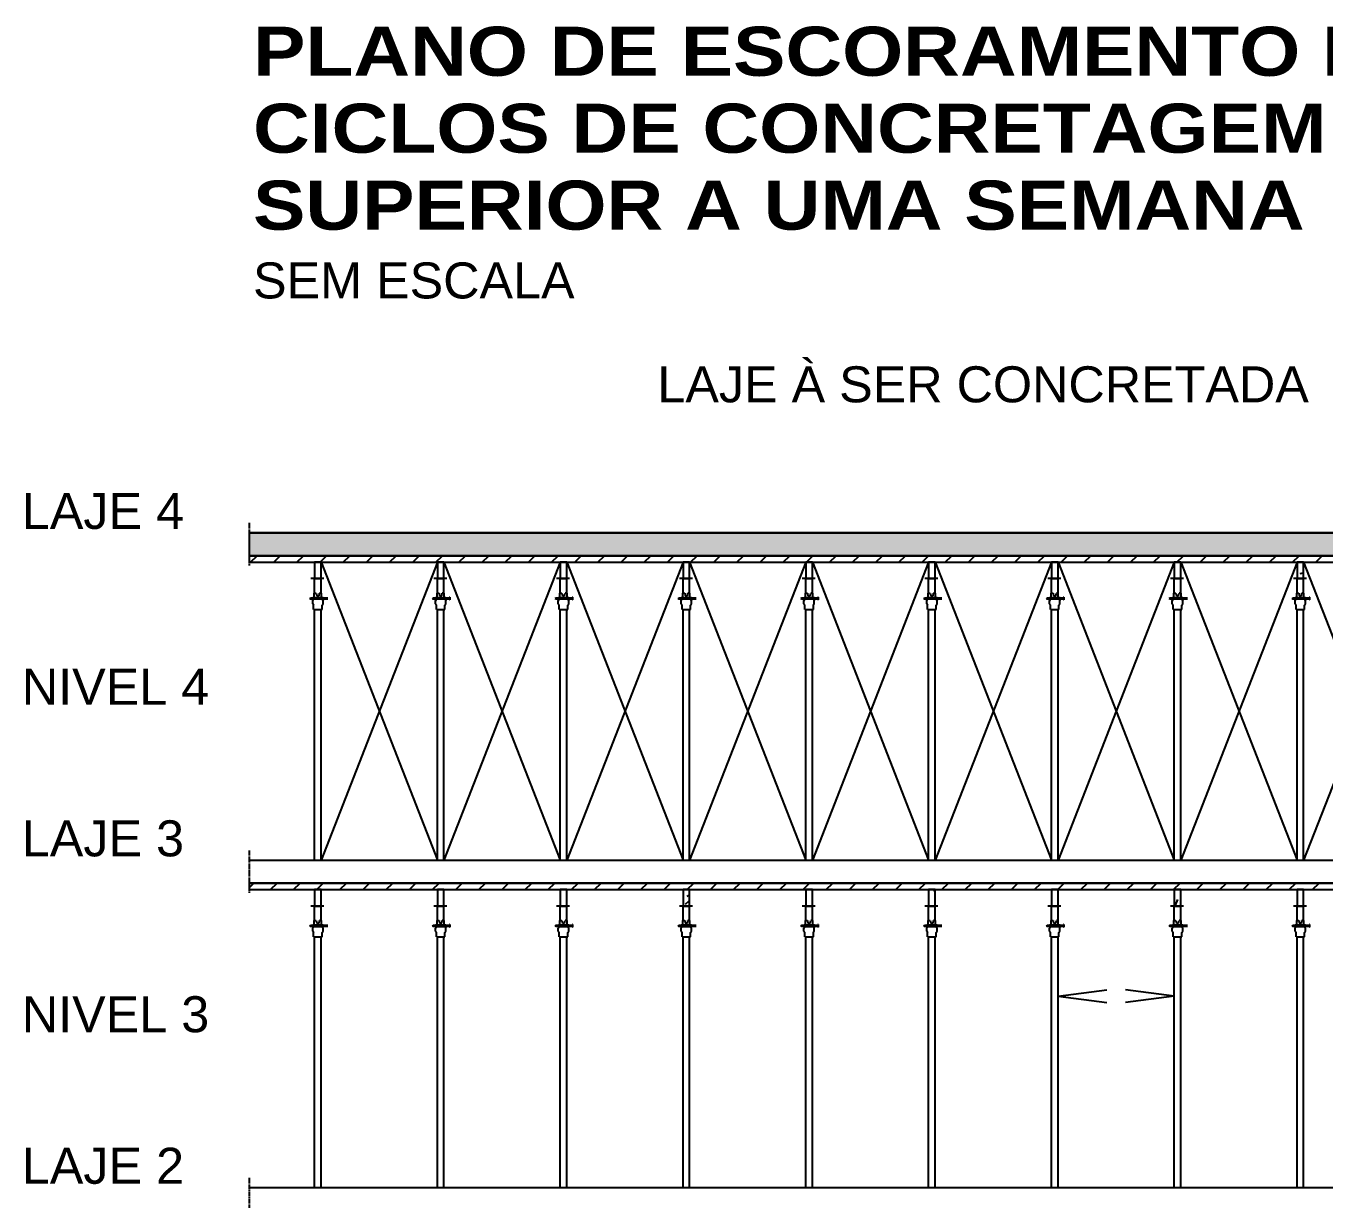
# Model space of a CAD drawing. Extents: x -15895 to 12929, y -2522 to 15173.
# Drawn here: x -10823.3 to -10426.9, y 11566.6 to 11924.9 of the extents above; entities that cross this region are included whole.
import ezdxf

# ---------------------------------------------------------------- set-up
doc = ezdxf.new("R2010")
doc.units = 0
doc.linetypes.add('ESTILO_TQS_0007', pattern=[2.1, 1.5, -0.2, 0.2, -0.2])
for name, color, linetype in [('MTH-14', 2, 'Continuous'), ('MTH-230', 1, 'Continuous'), ('MTH-26', 1, 'Continuous'), ('MTH-EIXO-217', 8, 'Continuous'), ('MTH-HACHURA-PILAR', 1, 'Continuous'), ('MTH-LAJE-PRÉ', 16, 'Continuous'), ('MTH-LINHA-CORTE', 5, 'Continuous'), ('MTH-LINHAS-GERAIS', 7, 'Continuous'), ('MTH-SIMB_COTA', 3, 'Continuous'), ('MTH-SOMBRA21', 150, 'Continuous'), ('MTH-TXT-NEGRITO', 5, 'Continuous'), ('MTH-TXT-NOTAS', 3, 'Continuous')]:
    doc.layers.add(name, color=color, linetype=linetype)
doc.styles.add('TQS_ARIAL', font='arial.ttf')
doc.styles.add('TQS_ARIAL_BLACK', font='ariblk.ttf')

msp = doc.modelspace()

# ---------------------------------------------------------------- linework, layer by layer
at = {"layer": 'MTH-14', "linetype": 'Continuous'}
for p, q in [((-10733.16, 11761.12), (-10697.66, 11670.12)), ((-10697.66, 11761.12), (-10733.16, 11670.12)), ((-10695.66, 11761.12), (-10660.16, 11670.12)), ((-10660.16, 11761.12), (-10695.66, 11670.12)), ((-10622.66, 11761.12), (-10658.16, 11670.12)), ((-10658.16, 11761.12), (-10622.66, 11670.12)), ((-10585.16, 11761.12), (-10620.66, 11670.12)), ((-10620.66, 11761.12), (-10585.16, 11670.12)), ((-10547.66, 11761.12), (-10583.16, 11670.12)), ((-10583.16, 11761.12), (-10547.66, 11670.12)), ((-10510.16, 11761.12), (-10545.66, 11670.12)), ((-10545.66, 11761.12), (-10510.16, 11670.12)), ((-10472.66, 11761.12), (-10508.16, 11670.12)), ((-10508.16, 11761.12), (-10472.66, 11670.12)), ((-10435.16, 11761.12), (-10470.66, 11670.12)), ((-10470.66, 11761.12), (-10435.16, 11670.12)), ((-10397.66, 11761.12), (-10433.16, 11670.12)), ((-10433.16, 11761.12), (-10397.66, 11670.12)), ((-10735.16, 11751.69), (-10735.16, 11756.12)), ((-10733.16, 11751.69), (-10733.16, 11756.12)), ((-10697.66, 11751.69), (-10697.66, 11756.12)), ((-10695.66, 11751.69), (-10695.66, 11756.12)), ((-10660.16, 11751.69), (-10660.16, 11756.12)), ((-10658.16, 11751.69), (-10658.16, 11756.12)), ((-10622.66, 11751.69), (-10622.66, 11756.12)), ((-10620.66, 11751.69), (-10620.66, 11756.12)), ((-10585.16, 11751.69), (-10585.16, 11756.12)), ((-10583.16, 11751.69), (-10583.16, 11756.12)), ((-10547.66, 11751.69), (-10547.66, 11756.12)), ((-10545.66, 11751.69), (-10545.66, 11756.12)), ((-10510.16, 11751.69), (-10510.16, 11756.12)), ((-10508.16, 11751.69), (-10508.16, 11756.12)), ((-10472.66, 11751.69), (-10472.66, 11756.12)), ((-10470.66, 11751.69), (-10470.66, 11756.12)), ((-10435.16, 11751.69), (-10435.16, 11756.12)), ((-10433.16, 11751.69), (-10433.16, 11756.12)), ((-10735.16, 11670.12), (-10735.16, 11746.68)), ((-10733.16, 11670.12), (-10733.16, 11746.68)), ((-10697.66, 11670.12), (-10697.66, 11746.68)), ((-10695.66, 11670.12), (-10695.66, 11746.68)), ((-10660.16, 11670.12), (-10660.16, 11746.68)), ((-10658.16, 11670.12), (-10658.16, 11746.68)), ((-10622.66, 11670.12), (-10622.66, 11746.68)), ((-10620.66, 11670.12), (-10620.66, 11746.68)), ((-10585.16, 11670.12), (-10585.16, 11746.68)), ((-10583.16, 11670.12), (-10583.16, 11746.68)), ((-10547.66, 11670.12), (-10547.66, 11746.68)), ((-10545.66, 11670.12), (-10545.66, 11746.68)), ((-10510.16, 11670.12), (-10510.16, 11746.68)), ((-10508.16, 11670.12), (-10508.16, 11746.68)), ((-10472.66, 11670.12), (-10472.66, 11746.68)), ((-10470.66, 11670.12), (-10470.66, 11746.68)), ((-10435.16, 11670.12), (-10435.16, 11746.68)), ((-10433.16, 11670.12), (-10433.16, 11746.68)), ((-10735.16, 11651.69), (-10735.16, 11656.12)), ((-10733.16, 11651.69), (-10733.16, 11656.12)), ((-10697.66, 11651.69), (-10697.66, 11656.12)), ((-10695.66, 11651.69), (-10695.66, 11656.12)), ((-10660.16, 11651.69), (-10660.16, 11656.12)), ((-10658.16, 11651.69), (-10658.16, 11656.12)), ((-10622.66, 11651.69), (-10622.66, 11656.12)), ((-10620.66, 11651.69), (-10620.66, 11656.12)), ((-10585.16, 11651.69), (-10585.16, 11656.12)), ((-10583.16, 11651.69), (-10583.16, 11656.12)), ((-10547.66, 11651.69), (-10547.66, 11656.12)), ((-10545.66, 11651.69), (-10545.66, 11656.12)), ((-10510.16, 11651.69), (-10510.16, 11656.12)), ((-10508.16, 11651.69), (-10508.16, 11656.12)), ((-10472.66, 11651.69), (-10472.66, 11656.12)), ((-10470.66, 11651.69), (-10470.66, 11656.12)), ((-10435.16, 11651.69), (-10435.16, 11656.12)), ((-10433.16, 11651.69), (-10433.16, 11656.12)), ((-10735.16, 11570.12), (-10735.16, 11646.68)), ((-10733.16, 11570.12), (-10733.16, 11646.68)), ((-10697.66, 11570.12), (-10697.66, 11646.68)), ((-10695.66, 11570.12), (-10695.66, 11646.68)), ((-10660.16, 11570.12), (-10660.16, 11646.68)), ((-10658.16, 11570.12), (-10658.16, 11646.68)), ((-10622.66, 11570.12), (-10622.66, 11646.68)), ((-10620.66, 11570.12), (-10620.66, 11646.68)), ((-10585.16, 11570.12), (-10585.16, 11646.68)), ((-10583.16, 11570.12), (-10583.16, 11646.68)), ((-10547.66, 11570.12), (-10547.66, 11646.68)), ((-10545.66, 11570.12), (-10545.66, 11646.68)), ((-10510.16, 11570.12), (-10510.16, 11646.68)), ((-10508.16, 11570.12), (-10508.16, 11646.68)), ((-10472.66, 11570.12), (-10472.66, 11646.68)), ((-10470.66, 11570.12), (-10470.66, 11646.68)), ((-10435.16, 11570.12), (-10435.16, 11646.68)), ((-10433.16, 11570.12), (-10433.16, 11646.68))]:
    msp.add_line(p, q, dxfattribs=at)
at = {"layer": 'MTH-230', "linetype": 'Continuous'}
for p, q in [((-10736.67, 11750.09), (-10736.43, 11750.23)), ((-10736.67, 11750.09), (-10736.43, 11749.95)), ((-10736.43, 11750.23), (-10735.62, 11750.23)), ((-10736.43, 11749.95), (-10735.62, 11749.95)), ((-10735.75, 11749.38), (-10735.49, 11749.8)), ((-10735.75, 11748.46), (-10735.75, 11749.38)), ((-10735.26, 11750.38), (-10735.26, 11751.69)), ((-10735.26, 11751.69), (-10734.66, 11751.69)), ((-10734.66, 11751.69), (-10734.51, 11750.88)), ((-10734.51, 11750.88), (-10733.82, 11750.88)), ((-10733.82, 11750.88), (-10733.67, 11751.69)), ((-10733.07, 11751.69), (-10733.67, 11751.69)), ((-10733.07, 11750.38), (-10733.07, 11751.69)), ((-10732.84, 11749.8), (-10732.58, 11749.38)), ((-10732.65, 11750.23), (-10731.47, 11750.23)), ((-10732.65, 11749.95), (-10731.47, 11749.95)), ((-10732.58, 11748.46), (-10732.58, 11749.38)), ((-10731.47, 11750.47), (-10731.47, 11749.64)), ((-10731.41, 11750.47), (-10731.47, 11750.47)), ((-10731.41, 11749.64), (-10731.47, 11749.64)), ((-10731.41, 11750.47), (-10731.41, 11749.64)), ((-10699.17, 11750.09), (-10698.93, 11750.23)), ((-10699.17, 11750.09), (-10698.93, 11749.95)), ((-10698.93, 11750.23), (-10698.12, 11750.23)), ((-10698.93, 11749.95), (-10698.12, 11749.95)), ((-10698.25, 11749.38), (-10697.99, 11749.8)), ((-10698.25, 11748.46), (-10698.25, 11749.38)), ((-10697.76, 11750.38), (-10697.76, 11751.69)), ((-10697.76, 11751.69), (-10697.16, 11751.69)), ((-10697.16, 11751.69), (-10697.01, 11750.88)), ((-10697.01, 11750.88), (-10696.32, 11750.88)), ((-10696.32, 11750.88), (-10696.17, 11751.69)), ((-10695.57, 11751.69), (-10696.17, 11751.69)), ((-10695.57, 11750.38), (-10695.57, 11751.69)), ((-10695.34, 11749.8), (-10695.08, 11749.38)), ((-10695.15, 11750.23), (-10693.97, 11750.23)), ((-10695.15, 11749.95), (-10693.97, 11749.95)), ((-10695.08, 11748.46), (-10695.08, 11749.38)), ((-10693.97, 11750.47), (-10693.97, 11749.64)), ((-10693.91, 11750.47), (-10693.97, 11750.47)), ((-10693.91, 11749.64), (-10693.97, 11749.64)), ((-10693.91, 11750.47), (-10693.91, 11749.64)), ((-10661.67, 11750.09), (-10661.43, 11750.23)), ((-10661.67, 11750.09), (-10661.43, 11749.95)), ((-10661.43, 11750.23), (-10660.62, 11750.23)), ((-10661.43, 11749.95), (-10660.62, 11749.95)), ((-10660.75, 11749.38), (-10660.49, 11749.8)), ((-10660.75, 11748.46), (-10660.75, 11749.38)), ((-10660.26, 11750.38), (-10660.26, 11751.69)), ((-10660.26, 11751.69), (-10659.66, 11751.69)), ((-10659.66, 11751.69), (-10659.51, 11750.88)), ((-10659.51, 11750.88), (-10658.82, 11750.88)), ((-10658.82, 11750.88), (-10658.67, 11751.69)), ((-10658.07, 11751.69), (-10658.67, 11751.69)), ((-10658.07, 11750.38), (-10658.07, 11751.69)), ((-10657.84, 11749.8), (-10657.58, 11749.38)), ((-10657.65, 11750.23), (-10656.47, 11750.23)), ((-10657.65, 11749.95), (-10656.47, 11749.95)), ((-10657.58, 11748.46), (-10657.58, 11749.38)), ((-10656.47, 11750.47), (-10656.47, 11749.64)), ((-10656.41, 11750.47), (-10656.47, 11750.47)), ((-10656.41, 11749.64), (-10656.47, 11749.64)), ((-10656.41, 11750.47), (-10656.41, 11749.64)), ((-10624.17, 11750.09), (-10623.93, 11750.23)), ((-10624.17, 11750.09), (-10623.93, 11749.95)), ((-10623.93, 11750.23), (-10623.12, 11750.23)), ((-10623.93, 11749.95), (-10623.12, 11749.95)), ((-10623.25, 11749.38), (-10622.99, 11749.8)), ((-10623.25, 11748.46), (-10623.25, 11749.38)), ((-10622.76, 11750.38), (-10622.76, 11751.69)), ((-10622.76, 11751.69), (-10622.16, 11751.69)), ((-10622.16, 11751.69), (-10622.01, 11750.88)), ((-10622.01, 11750.88), (-10621.32, 11750.88)), ((-10621.32, 11750.88), (-10621.17, 11751.69)), ((-10620.57, 11751.69), (-10621.17, 11751.69)), ((-10620.57, 11750.38), (-10620.57, 11751.69)), ((-10620.34, 11749.8), (-10620.08, 11749.38)), ((-10620.15, 11750.23), (-10618.97, 11750.23)), ((-10620.15, 11749.95), (-10618.97, 11749.95)), ((-10620.08, 11748.46), (-10620.08, 11749.38)), ((-10618.97, 11750.47), (-10618.97, 11749.64)), ((-10618.91, 11750.47), (-10618.97, 11750.47)), ((-10618.91, 11749.64), (-10618.97, 11749.64)), ((-10618.91, 11750.47), (-10618.91, 11749.64)), ((-10586.67, 11750.09), (-10586.43, 11750.23)), ((-10586.67, 11750.09), (-10586.43, 11749.95)), ((-10586.43, 11750.23), (-10585.62, 11750.23)), ((-10586.43, 11749.95), (-10585.62, 11749.95)), ((-10585.75, 11749.38), (-10585.49, 11749.8)), ((-10585.75, 11748.46), (-10585.75, 11749.38)), ((-10585.26, 11750.38), (-10585.26, 11751.69)), ((-10585.26, 11751.69), (-10584.66, 11751.69)), ((-10584.66, 11751.69), (-10584.51, 11750.88)), ((-10584.51, 11750.88), (-10583.82, 11750.88)), ((-10583.82, 11750.88), (-10583.67, 11751.69)), ((-10583.07, 11751.69), (-10583.67, 11751.69)), ((-10583.07, 11750.38), (-10583.07, 11751.69)), ((-10582.84, 11749.8), (-10582.58, 11749.38)), ((-10582.65, 11750.23), (-10581.47, 11750.23)), ((-10582.65, 11749.95), (-10581.47, 11749.95)), ((-10582.58, 11748.46), (-10582.58, 11749.38)), ((-10581.47, 11750.47), (-10581.47, 11749.64)), ((-10581.41, 11750.47), (-10581.47, 11750.47)), ((-10581.41, 11749.64), (-10581.47, 11749.64)), ((-10581.41, 11750.47), (-10581.41, 11749.64)), ((-10549.17, 11750.09), (-10548.93, 11750.23)), ((-10549.17, 11750.09), (-10548.93, 11749.95)), ((-10548.93, 11750.23), (-10548.12, 11750.23)), ((-10548.93, 11749.95), (-10548.12, 11749.95)), ((-10548.25, 11749.38), (-10547.99, 11749.8)), ((-10548.25, 11748.46), (-10548.25, 11749.38)), ((-10547.76, 11750.38), (-10547.76, 11751.69)), ((-10547.76, 11751.69), (-10547.16, 11751.69)), ((-10547.16, 11751.69), (-10547.01, 11750.88)), ((-10547.01, 11750.88), (-10546.32, 11750.88)), ((-10546.32, 11750.88), (-10546.17, 11751.69)), ((-10545.57, 11751.69), (-10546.17, 11751.69)), ((-10545.57, 11750.38), (-10545.57, 11751.69)), ((-10545.34, 11749.8), (-10545.08, 11749.38)), ((-10545.15, 11750.23), (-10543.97, 11750.23)), ((-10545.15, 11749.95), (-10543.97, 11749.95)), ((-10545.08, 11748.46), (-10545.08, 11749.38)), ((-10543.97, 11750.47), (-10543.97, 11749.64)), ((-10543.91, 11750.47), (-10543.97, 11750.47)), ((-10543.91, 11749.64), (-10543.97, 11749.64)), ((-10543.91, 11750.47), (-10543.91, 11749.64)), ((-10511.67, 11750.09), (-10511.43, 11750.23)), ((-10511.67, 11750.09), (-10511.43, 11749.95)), ((-10511.43, 11750.23), (-10510.62, 11750.23)), ((-10511.43, 11749.95), (-10510.62, 11749.95)), ((-10510.75, 11749.38), (-10510.49, 11749.8)), ((-10510.75, 11748.46), (-10510.75, 11749.38)), ((-10510.26, 11750.38), (-10510.26, 11751.69)), ((-10510.26, 11751.69), (-10509.66, 11751.69)), ((-10509.66, 11751.69), (-10509.51, 11750.88)), ((-10509.51, 11750.88), (-10508.82, 11750.88)), ((-10508.82, 11750.88), (-10508.67, 11751.69)), ((-10508.07, 11751.69), (-10508.67, 11751.69)), ((-10508.07, 11750.38), (-10508.07, 11751.69)), ((-10507.84, 11749.8), (-10507.58, 11749.38)), ((-10507.65, 11750.23), (-10506.47, 11750.23)), ((-10507.65, 11749.95), (-10506.47, 11749.95)), ((-10507.58, 11748.46), (-10507.58, 11749.38)), ((-10506.47, 11750.47), (-10506.47, 11749.64)), ((-10506.41, 11750.47), (-10506.47, 11750.47)), ((-10506.41, 11749.64), (-10506.47, 11749.64)), ((-10506.41, 11750.47), (-10506.41, 11749.64)), ((-10474.17, 11750.09), (-10473.93, 11750.23)), ((-10474.17, 11750.09), (-10473.93, 11749.95)), ((-10473.93, 11750.23), (-10473.12, 11750.23)), ((-10473.93, 11749.95), (-10473.12, 11749.95)), ((-10473.25, 11749.38), (-10472.99, 11749.8)), ((-10473.25, 11748.46), (-10473.25, 11749.38)), ((-10472.76, 11750.38), (-10472.76, 11751.69)), ((-10472.76, 11751.69), (-10472.16, 11751.69)), ((-10472.16, 11751.69), (-10472.01, 11750.88)), ((-10472.01, 11750.88), (-10471.32, 11750.88)), ((-10471.32, 11750.88), (-10471.17, 11751.69)), ((-10470.57, 11751.69), (-10471.17, 11751.69)), ((-10470.57, 11750.38), (-10470.57, 11751.69)), ((-10470.34, 11749.8), (-10470.08, 11749.38)), ((-10470.15, 11750.23), (-10468.97, 11750.23)), ((-10470.15, 11749.95), (-10468.97, 11749.95)), ((-10470.08, 11748.46), (-10470.08, 11749.38)), ((-10468.97, 11750.47), (-10468.97, 11749.64)), ((-10468.91, 11750.47), (-10468.97, 11750.47)), ((-10468.91, 11749.64), (-10468.97, 11749.64)), ((-10468.91, 11750.47), (-10468.91, 11749.64)), ((-10436.67, 11750.09), (-10436.43, 11750.23)), ((-10436.67, 11750.09), (-10436.43, 11749.95)), ((-10436.43, 11750.23), (-10435.62, 11750.23)), ((-10436.43, 11749.95), (-10435.62, 11749.95)), ((-10435.75, 11749.38), (-10435.49, 11749.8)), ((-10435.75, 11748.46), (-10435.75, 11749.38)), ((-10435.26, 11750.38), (-10435.26, 11751.69)), ((-10435.26, 11751.69), (-10434.66, 11751.69)), ((-10434.66, 11751.69), (-10434.51, 11750.88)), ((-10434.51, 11750.88), (-10433.82, 11750.88)), ((-10433.82, 11750.88), (-10433.67, 11751.69)), ((-10433.07, 11751.69), (-10433.67, 11751.69)), ((-10433.07, 11750.38), (-10433.07, 11751.69)), ((-10432.84, 11749.8), (-10432.58, 11749.38)), ((-10432.65, 11750.23), (-10431.47, 11750.23)), ((-10432.65, 11749.95), (-10431.47, 11749.95)), ((-10432.58, 11748.46), (-10432.58, 11749.38)), ((-10431.47, 11750.47), (-10431.47, 11749.64)), ((-10431.41, 11750.47), (-10431.47, 11750.47)), ((-10431.41, 11749.64), (-10431.47, 11749.64)), ((-10431.41, 11750.47), (-10431.41, 11749.64)), ((-10735.75, 11748.46), (-10735.47, 11748.01)), ((-10735.47, 11746.68), (-10735.47, 11748.01)), ((-10735.47, 11746.68), (-10732.86, 11746.68)), ((-10732.86, 11748.01), (-10732.58, 11748.46)), ((-10732.86, 11746.68), (-10732.86, 11748.01)), ((-10698.25, 11748.46), (-10697.97, 11748.01)), ((-10697.97, 11746.68), (-10697.97, 11748.01)), ((-10697.97, 11746.68), (-10695.36, 11746.68)), ((-10695.36, 11748.01), (-10695.08, 11748.46)), ((-10695.36, 11746.68), (-10695.36, 11748.01)), ((-10660.75, 11748.46), (-10660.47, 11748.01)), ((-10660.47, 11746.68), (-10660.47, 11748.01)), ((-10660.47, 11746.68), (-10657.86, 11746.68)), ((-10657.86, 11748.01), (-10657.58, 11748.46)), ((-10657.86, 11746.68), (-10657.86, 11748.01)), ((-10623.25, 11748.46), (-10622.97, 11748.01)), ((-10622.97, 11746.68), (-10622.97, 11748.01)), ((-10622.97, 11746.68), (-10620.36, 11746.68)), ((-10620.36, 11748.01), (-10620.08, 11748.46)), ((-10620.36, 11746.68), (-10620.36, 11748.01)), ((-10585.75, 11748.46), (-10585.47, 11748.01)), ((-10585.47, 11746.68), (-10585.47, 11748.01)), ((-10585.47, 11746.68), (-10582.86, 11746.68)), ((-10582.86, 11748.01), (-10582.58, 11748.46)), ((-10582.86, 11746.68), (-10582.86, 11748.01)), ((-10548.25, 11748.46), (-10547.97, 11748.01)), ((-10547.97, 11746.68), (-10547.97, 11748.01)), ((-10547.97, 11746.68), (-10545.36, 11746.68)), ((-10545.36, 11748.01), (-10545.08, 11748.46)), ((-10545.36, 11746.68), (-10545.36, 11748.01)), ((-10510.75, 11748.46), (-10510.47, 11748.01)), ((-10510.47, 11746.68), (-10510.47, 11748.01)), ((-10510.47, 11746.68), (-10507.86, 11746.68)), ((-10507.86, 11748.01), (-10507.58, 11748.46)), ((-10507.86, 11746.68), (-10507.86, 11748.01)), ((-10473.25, 11748.46), (-10472.97, 11748.01)), ((-10472.97, 11746.68), (-10472.97, 11748.01)), ((-10472.97, 11746.68), (-10470.36, 11746.68)), ((-10470.36, 11748.01), (-10470.08, 11748.46)), ((-10470.36, 11746.68), (-10470.36, 11748.01)), ((-10435.75, 11748.46), (-10435.47, 11748.01)), ((-10435.47, 11746.68), (-10435.47, 11748.01)), ((-10435.47, 11746.68), (-10432.86, 11746.68)), ((-10432.86, 11748.01), (-10432.58, 11748.46)), ((-10432.86, 11746.68), (-10432.86, 11748.01)), ((-10736.67, 11650.09), (-10736.43, 11650.23)), ((-10736.67, 11650.09), (-10736.43, 11649.95)), ((-10736.43, 11650.23), (-10735.62, 11650.23)), ((-10736.43, 11649.95), (-10735.62, 11649.95)), ((-10735.75, 11649.38), (-10735.49, 11649.8)), ((-10735.26, 11650.38), (-10735.26, 11651.69)), ((-10735.26, 11651.69), (-10734.66, 11651.69)), ((-10734.66, 11651.69), (-10734.51, 11650.88)), ((-10734.51, 11650.88), (-10733.82, 11650.88)), ((-10733.82, 11650.88), (-10733.67, 11651.69)), ((-10733.07, 11651.69), (-10733.67, 11651.69)), ((-10733.07, 11650.38), (-10733.07, 11651.69)), ((-10732.84, 11649.8), (-10732.58, 11649.38)), ((-10732.65, 11650.23), (-10731.47, 11650.23)), ((-10732.65, 11649.95), (-10731.47, 11649.95)), ((-10731.47, 11650.47), (-10731.47, 11649.64)), ((-10731.41, 11650.47), (-10731.47, 11650.47)), ((-10731.41, 11650.47), (-10731.41, 11649.64)), ((-10699.17, 11650.09), (-10698.93, 11650.23)), ((-10699.17, 11650.09), (-10698.93, 11649.95)), ((-10698.93, 11650.23), (-10698.12, 11650.23)), ((-10698.93, 11649.95), (-10698.12, 11649.95)), ((-10698.25, 11649.38), (-10697.99, 11649.8)), ((-10697.76, 11650.38), (-10697.76, 11651.69)), ((-10697.76, 11651.69), (-10697.16, 11651.69)), ((-10697.16, 11651.69), (-10697.01, 11650.88)), ((-10697.01, 11650.88), (-10696.32, 11650.88)), ((-10696.32, 11650.88), (-10696.17, 11651.69)), ((-10695.57, 11651.69), (-10696.17, 11651.69)), ((-10695.57, 11650.38), (-10695.57, 11651.69)), ((-10695.34, 11649.8), (-10695.08, 11649.38)), ((-10695.15, 11650.23), (-10693.97, 11650.23)), ((-10695.15, 11649.95), (-10693.97, 11649.95)), ((-10693.97, 11650.47), (-10693.97, 11649.64)), ((-10693.91, 11650.47), (-10693.97, 11650.47)), ((-10693.91, 11650.47), (-10693.91, 11649.64)), ((-10661.67, 11650.09), (-10661.43, 11650.23)), ((-10661.67, 11650.09), (-10661.43, 11649.95)), ((-10661.43, 11650.23), (-10660.62, 11650.23)), ((-10661.43, 11649.95), (-10660.62, 11649.95)), ((-10660.75, 11649.38), (-10660.49, 11649.8)), ((-10660.26, 11650.38), (-10660.26, 11651.69)), ((-10660.26, 11651.69), (-10659.66, 11651.69)), ((-10659.66, 11651.69), (-10659.51, 11650.88)), ((-10659.51, 11650.88), (-10658.82, 11650.88)), ((-10658.82, 11650.88), (-10658.67, 11651.69)), ((-10658.07, 11651.69), (-10658.67, 11651.69)), ((-10658.07, 11650.38), (-10658.07, 11651.69)), ((-10657.84, 11649.8), (-10657.58, 11649.38)), ((-10657.65, 11650.23), (-10656.47, 11650.23)), ((-10657.65, 11649.95), (-10656.47, 11649.95)), ((-10656.47, 11650.47), (-10656.47, 11649.64)), ((-10656.41, 11650.47), (-10656.47, 11650.47)), ((-10656.41, 11650.47), (-10656.41, 11649.64)), ((-10624.17, 11650.09), (-10623.93, 11650.23)), ((-10624.17, 11650.09), (-10623.93, 11649.95)), ((-10623.93, 11650.23), (-10623.12, 11650.23)), ((-10623.93, 11649.95), (-10623.12, 11649.95)), ((-10623.25, 11649.38), (-10622.99, 11649.8)), ((-10622.76, 11650.38), (-10622.76, 11651.69)), ((-10622.76, 11651.69), (-10622.16, 11651.69)), ((-10622.16, 11651.69), (-10622.01, 11650.88)), ((-10622.01, 11650.88), (-10621.32, 11650.88)), ((-10621.32, 11650.88), (-10621.17, 11651.69)), ((-10620.57, 11651.69), (-10621.17, 11651.69)), ((-10620.57, 11650.38), (-10620.57, 11651.69)), ((-10620.34, 11649.8), (-10620.08, 11649.38)), ((-10620.15, 11650.23), (-10618.97, 11650.23)), ((-10620.15, 11649.95), (-10618.97, 11649.95)), ((-10618.97, 11650.47), (-10618.97, 11649.64)), ((-10618.91, 11650.47), (-10618.97, 11650.47)), ((-10618.91, 11650.47), (-10618.91, 11649.64)), ((-10586.67, 11650.09), (-10586.43, 11650.23)), ((-10586.67, 11650.09), (-10586.43, 11649.95)), ((-10586.43, 11650.23), (-10585.62, 11650.23)), ((-10586.43, 11649.95), (-10585.62, 11649.95)), ((-10585.75, 11649.38), (-10585.49, 11649.8)), ((-10585.26, 11650.38), (-10585.26, 11651.69)), ((-10585.26, 11651.69), (-10584.66, 11651.69)), ((-10584.66, 11651.69), (-10584.51, 11650.88)), ((-10584.51, 11650.88), (-10583.82, 11650.88)), ((-10583.82, 11650.88), (-10583.67, 11651.69)), ((-10583.07, 11651.69), (-10583.67, 11651.69)), ((-10583.07, 11650.38), (-10583.07, 11651.69)), ((-10582.84, 11649.8), (-10582.58, 11649.38)), ((-10582.65, 11650.23), (-10581.47, 11650.23)), ((-10582.65, 11649.95), (-10581.47, 11649.95)), ((-10581.47, 11650.47), (-10581.47, 11649.64)), ((-10581.41, 11650.47), (-10581.47, 11650.47)), ((-10581.41, 11650.47), (-10581.41, 11649.64)), ((-10549.17, 11650.09), (-10548.93, 11650.23)), ((-10549.17, 11650.09), (-10548.93, 11649.95)), ((-10548.93, 11650.23), (-10548.12, 11650.23)), ((-10548.93, 11649.95), (-10548.12, 11649.95)), ((-10548.25, 11649.38), (-10547.99, 11649.8)), ((-10547.76, 11650.38), (-10547.76, 11651.69)), ((-10547.76, 11651.69), (-10547.16, 11651.69)), ((-10547.16, 11651.69), (-10547.01, 11650.88)), ((-10547.01, 11650.88), (-10546.32, 11650.88)), ((-10546.32, 11650.88), (-10546.17, 11651.69)), ((-10545.57, 11651.69), (-10546.17, 11651.69)), ((-10545.57, 11650.38), (-10545.57, 11651.69)), ((-10545.34, 11649.8), (-10545.08, 11649.38)), ((-10545.15, 11650.23), (-10543.97, 11650.23)), ((-10545.15, 11649.95), (-10543.97, 11649.95)), ((-10543.97, 11650.47), (-10543.97, 11649.64)), ((-10543.91, 11650.47), (-10543.97, 11650.47)), ((-10543.91, 11650.47), (-10543.91, 11649.64)), ((-10511.67, 11650.09), (-10511.43, 11650.23)), ((-10511.67, 11650.09), (-10511.43, 11649.95)), ((-10511.43, 11650.23), (-10510.62, 11650.23)), ((-10511.43, 11649.95), (-10510.62, 11649.95)), ((-10510.75, 11649.38), (-10510.49, 11649.8)), ((-10510.26, 11650.38), (-10510.26, 11651.69)), ((-10510.26, 11651.69), (-10509.66, 11651.69)), ((-10509.66, 11651.69), (-10509.51, 11650.88)), ((-10509.51, 11650.88), (-10508.82, 11650.88)), ((-10508.82, 11650.88), (-10508.67, 11651.69)), ((-10508.07, 11651.69), (-10508.67, 11651.69)), ((-10508.07, 11650.38), (-10508.07, 11651.69)), ((-10507.84, 11649.8), (-10507.58, 11649.38)), ((-10507.65, 11650.23), (-10506.47, 11650.23)), ((-10507.65, 11649.95), (-10506.47, 11649.95)), ((-10506.47, 11650.47), (-10506.47, 11649.64)), ((-10506.41, 11650.47), (-10506.47, 11650.47)), ((-10506.41, 11650.47), (-10506.41, 11649.64)), ((-10474.17, 11650.09), (-10473.93, 11650.23)), ((-10474.17, 11650.09), (-10473.93, 11649.95)), ((-10473.93, 11650.23), (-10473.12, 11650.23)), ((-10473.93, 11649.95), (-10473.12, 11649.95)), ((-10473.25, 11649.38), (-10472.99, 11649.8)), ((-10472.76, 11650.38), (-10472.76, 11651.69)), ((-10472.76, 11651.69), (-10472.16, 11651.69)), ((-10472.16, 11651.69), (-10472.01, 11650.88)), ((-10472.01, 11650.88), (-10471.32, 11650.88)), ((-10471.32, 11650.88), (-10471.17, 11651.69)), ((-10470.57, 11651.69), (-10471.17, 11651.69)), ((-10470.57, 11650.38), (-10470.57, 11651.69)), ((-10470.34, 11649.8), (-10470.08, 11649.38)), ((-10470.15, 11650.23), (-10468.97, 11650.23)), ((-10470.15, 11649.95), (-10468.97, 11649.95)), ((-10468.97, 11650.47), (-10468.97, 11649.64)), ((-10468.91, 11650.47), (-10468.97, 11650.47)), ((-10468.91, 11650.47), (-10468.91, 11649.64)), ((-10436.67, 11650.09), (-10436.43, 11650.23)), ((-10436.67, 11650.09), (-10436.43, 11649.95)), ((-10436.43, 11650.23), (-10435.62, 11650.23)), ((-10436.43, 11649.95), (-10435.62, 11649.95)), ((-10435.75, 11649.38), (-10435.49, 11649.8)), ((-10435.26, 11650.38), (-10435.26, 11651.69)), ((-10435.26, 11651.69), (-10434.66, 11651.69)), ((-10434.66, 11651.69), (-10434.51, 11650.88)), ((-10434.51, 11650.88), (-10433.82, 11650.88)), ((-10433.82, 11650.88), (-10433.67, 11651.69)), ((-10433.07, 11651.69), (-10433.67, 11651.69)), ((-10433.07, 11650.38), (-10433.07, 11651.69)), ((-10432.84, 11649.8), (-10432.58, 11649.38)), ((-10432.65, 11650.23), (-10431.47, 11650.23)), ((-10432.65, 11649.95), (-10431.47, 11649.95)), ((-10431.47, 11650.47), (-10431.47, 11649.64)), ((-10431.41, 11650.47), (-10431.47, 11650.47)), ((-10431.41, 11650.47), (-10431.41, 11649.64)), ((-10735.75, 11648.46), (-10735.75, 11649.38)), ((-10735.75, 11648.46), (-10735.47, 11648.01)), ((-10735.47, 11646.68), (-10735.47, 11648.01)), ((-10735.47, 11646.68), (-10732.86, 11646.68)), ((-10732.86, 11648.01), (-10732.58, 11648.46)), ((-10732.86, 11646.68), (-10732.86, 11648.01)), ((-10732.58, 11648.46), (-10732.58, 11649.38)), ((-10731.41, 11649.64), (-10731.47, 11649.64)), ((-10698.25, 11648.46), (-10698.25, 11649.38)), ((-10698.25, 11648.46), (-10697.97, 11648.01)), ((-10697.97, 11646.68), (-10697.97, 11648.01)), ((-10697.97, 11646.68), (-10695.36, 11646.68)), ((-10695.36, 11648.01), (-10695.08, 11648.46)), ((-10695.36, 11646.68), (-10695.36, 11648.01)), ((-10695.08, 11648.46), (-10695.08, 11649.38)), ((-10693.91, 11649.64), (-10693.97, 11649.64)), ((-10660.75, 11648.46), (-10660.75, 11649.38)), ((-10660.75, 11648.46), (-10660.47, 11648.01)), ((-10660.47, 11646.68), (-10660.47, 11648.01)), ((-10660.47, 11646.68), (-10657.86, 11646.68)), ((-10657.86, 11648.01), (-10657.58, 11648.46)), ((-10657.86, 11646.68), (-10657.86, 11648.01)), ((-10657.58, 11648.46), (-10657.58, 11649.38)), ((-10656.41, 11649.64), (-10656.47, 11649.64)), ((-10623.25, 11648.46), (-10623.25, 11649.38)), ((-10623.25, 11648.46), (-10622.97, 11648.01)), ((-10622.97, 11646.68), (-10622.97, 11648.01)), ((-10622.97, 11646.68), (-10620.36, 11646.68)), ((-10620.36, 11648.01), (-10620.08, 11648.46)), ((-10620.36, 11646.68), (-10620.36, 11648.01)), ((-10620.08, 11648.46), (-10620.08, 11649.38)), ((-10618.91, 11649.64), (-10618.97, 11649.64)), ((-10585.75, 11648.46), (-10585.75, 11649.38)), ((-10585.75, 11648.46), (-10585.47, 11648.01)), ((-10585.47, 11646.68), (-10585.47, 11648.01)), ((-10585.47, 11646.68), (-10582.86, 11646.68)), ((-10582.86, 11648.01), (-10582.58, 11648.46)), ((-10582.86, 11646.68), (-10582.86, 11648.01)), ((-10582.58, 11648.46), (-10582.58, 11649.38)), ((-10581.41, 11649.64), (-10581.47, 11649.64)), ((-10548.25, 11648.46), (-10548.25, 11649.38)), ((-10548.25, 11648.46), (-10547.97, 11648.01)), ((-10547.97, 11646.68), (-10547.97, 11648.01)), ((-10547.97, 11646.68), (-10545.36, 11646.68)), ((-10545.36, 11648.01), (-10545.08, 11648.46)), ((-10545.36, 11646.68), (-10545.36, 11648.01)), ((-10545.08, 11648.46), (-10545.08, 11649.38)), ((-10543.91, 11649.64), (-10543.97, 11649.64)), ((-10510.75, 11648.46), (-10510.75, 11649.38)), ((-10510.75, 11648.46), (-10510.47, 11648.01)), ((-10510.47, 11646.68), (-10510.47, 11648.01)), ((-10510.47, 11646.68), (-10507.86, 11646.68)), ((-10507.86, 11648.01), (-10507.58, 11648.46)), ((-10507.86, 11646.68), (-10507.86, 11648.01)), ((-10507.58, 11648.46), (-10507.58, 11649.38)), ((-10506.41, 11649.64), (-10506.47, 11649.64)), ((-10473.25, 11648.46), (-10473.25, 11649.38)), ((-10473.25, 11648.46), (-10472.97, 11648.01)), ((-10472.97, 11646.68), (-10472.97, 11648.01)), ((-10472.97, 11646.68), (-10470.36, 11646.68)), ((-10470.36, 11648.01), (-10470.08, 11648.46)), ((-10470.36, 11646.68), (-10470.36, 11648.01)), ((-10470.08, 11648.46), (-10470.08, 11649.38)), ((-10468.91, 11649.64), (-10468.97, 11649.64)), ((-10435.75, 11648.46), (-10435.75, 11649.38)), ((-10435.75, 11648.46), (-10435.47, 11648.01)), ((-10435.47, 11646.68), (-10435.47, 11648.01)), ((-10435.47, 11646.68), (-10432.86, 11646.68)), ((-10432.86, 11648.01), (-10432.58, 11648.46)), ((-10432.86, 11646.68), (-10432.86, 11648.01)), ((-10432.58, 11648.46), (-10432.58, 11649.38)), ((-10431.41, 11649.64), (-10431.47, 11649.64))]:
    msp.add_line(p, q, dxfattribs=at)
for points in [[(-10732.65, 11749.8), (-10735.62, 11749.8), (-10735.62, 11750.38), (-10732.65, 11750.38), (-10732.65, 11749.8)], [(-10695.15, 11749.8), (-10698.12, 11749.8), (-10698.12, 11750.38), (-10695.15, 11750.38), (-10695.15, 11749.8)], [(-10657.65, 11749.8), (-10660.62, 11749.8), (-10660.62, 11750.38), (-10657.65, 11750.38), (-10657.65, 11749.8)], [(-10620.15, 11749.8), (-10623.12, 11749.8), (-10623.12, 11750.38), (-10620.15, 11750.38), (-10620.15, 11749.8)], [(-10582.65, 11749.8), (-10585.62, 11749.8), (-10585.62, 11750.38), (-10582.65, 11750.38), (-10582.65, 11749.8)], [(-10545.15, 11749.8), (-10548.12, 11749.8), (-10548.12, 11750.38), (-10545.15, 11750.38), (-10545.15, 11749.8)], [(-10507.65, 11749.8), (-10510.62, 11749.8), (-10510.62, 11750.38), (-10507.65, 11750.38), (-10507.65, 11749.8)], [(-10470.15, 11749.8), (-10473.12, 11749.8), (-10473.12, 11750.38), (-10470.15, 11750.38), (-10470.15, 11749.8)], [(-10432.65, 11749.8), (-10435.62, 11749.8), (-10435.62, 11750.38), (-10432.65, 11750.38), (-10432.65, 11749.8)], [(-10732.65, 11649.8), (-10735.62, 11649.8), (-10735.62, 11650.38), (-10732.65, 11650.38), (-10732.65, 11649.8)], [(-10695.15, 11649.8), (-10698.12, 11649.8), (-10698.12, 11650.38), (-10695.15, 11650.38), (-10695.15, 11649.8)], [(-10657.65, 11649.8), (-10660.62, 11649.8), (-10660.62, 11650.38), (-10657.65, 11650.38), (-10657.65, 11649.8)], [(-10620.15, 11649.8), (-10623.12, 11649.8), (-10623.12, 11650.38), (-10620.15, 11650.38), (-10620.15, 11649.8)], [(-10582.65, 11649.8), (-10585.62, 11649.8), (-10585.62, 11650.38), (-10582.65, 11650.38), (-10582.65, 11649.8)], [(-10545.15, 11649.8), (-10548.12, 11649.8), (-10548.12, 11650.38), (-10545.15, 11650.38), (-10545.15, 11649.8)], [(-10507.65, 11649.8), (-10510.62, 11649.8), (-10510.62, 11650.38), (-10507.65, 11650.38), (-10507.65, 11649.8)], [(-10470.15, 11649.8), (-10473.12, 11649.8), (-10473.12, 11650.38), (-10470.15, 11650.38), (-10470.15, 11649.8)], [(-10432.65, 11649.8), (-10435.62, 11649.8), (-10435.62, 11650.38), (-10432.65, 11650.38), (-10432.65, 11649.8)]]:
    msp.add_lwpolyline(points, dxfattribs=at)
at = {"layer": 'MTH-26', "linetype": 'Continuous'}
for points in [[(-10733.16, 11761.12), (-10735.16, 11761.12), (-10735.16, 11756.12), (-10733.16, 11756.12), (-10733.16, 11761.12)], [(-10695.66, 11761.12), (-10697.66, 11761.12), (-10697.66, 11756.12), (-10695.66, 11756.12), (-10695.66, 11761.12)], [(-10658.16, 11761.12), (-10660.16, 11761.12), (-10660.16, 11756.12), (-10658.16, 11756.12), (-10658.16, 11761.12)], [(-10620.66, 11761.12), (-10622.66, 11761.12), (-10622.66, 11756.12), (-10620.66, 11756.12), (-10620.66, 11761.12)], [(-10583.16, 11761.12), (-10585.16, 11761.12), (-10585.16, 11756.12), (-10583.16, 11756.12), (-10583.16, 11761.12)], [(-10545.66, 11761.12), (-10547.66, 11761.12), (-10547.66, 11756.12), (-10545.66, 11756.12), (-10545.66, 11761.12)], [(-10508.16, 11761.12), (-10510.16, 11761.12), (-10510.16, 11756.12), (-10508.16, 11756.12), (-10508.16, 11761.12)], [(-10470.66, 11761.12), (-10472.66, 11761.12), (-10472.66, 11756.12), (-10470.66, 11756.12), (-10470.66, 11761.12)], [(-10433.16, 11761.12), (-10435.16, 11761.12), (-10435.16, 11756.12), (-10433.16, 11756.12), (-10433.16, 11761.12)], [(-10733.16, 11661.12), (-10735.16, 11661.12), (-10735.16, 11656.12), (-10733.16, 11656.12), (-10733.16, 11661.12)], [(-10695.66, 11661.12), (-10697.66, 11661.12), (-10697.66, 11656.12), (-10695.66, 11656.12), (-10695.66, 11661.12)], [(-10658.16, 11661.12), (-10660.16, 11661.12), (-10660.16, 11656.12), (-10658.16, 11656.12), (-10658.16, 11661.12)], [(-10620.66, 11661.12), (-10622.66, 11661.12), (-10622.66, 11656.12), (-10620.66, 11656.12), (-10620.66, 11661.12)], [(-10583.16, 11661.12), (-10585.16, 11661.12), (-10585.16, 11656.12), (-10583.16, 11656.12), (-10583.16, 11661.12)], [(-10545.66, 11661.12), (-10547.66, 11661.12), (-10547.66, 11656.12), (-10545.66, 11656.12), (-10545.66, 11661.12)], [(-10508.16, 11661.12), (-10510.16, 11661.12), (-10510.16, 11656.12), (-10508.16, 11656.12), (-10508.16, 11661.12)], [(-10470.66, 11661.12), (-10472.66, 11661.12), (-10472.66, 11656.12), (-10470.66, 11656.12), (-10470.66, 11661.12)], [(-10433.16, 11661.12), (-10435.16, 11661.12), (-10435.16, 11656.12), (-10433.16, 11656.12), (-10433.16, 11661.12)]]:
    msp.add_lwpolyline(points, dxfattribs=at)
at = {"layer": 'MTH-EIXO-217', "linetype": 'ESTILO_TQS_0007'}
for p, q in [((-10755.16, 11773.12), (-10755.16, 11760.12)), ((-10755.16, 11673.12), (-10755.16, 11660.12)), ((-10755.16, 11573.12), (-10755.16, 11560.12))]:
    msp.add_line(p, q, dxfattribs=at)
at = {"layer": 'MTH-HACHURA-PILAR', "linetype": 'Continuous'}
for p, q in [((-10735.16, 11758.99), (-10735.16, 11758.99)), ((-10735.16, 11758.83), (-10735.16, 11758.83)), ((-10735.16, 11757.17), (-10735.16, 11757.17)), ((-10735.16, 11757.17), (-10735.16, 11757.17)), ((-10697.66, 11760.28), (-10697.66, 11760.28)), ((-10697.66, 11760.28), (-10697.66, 11760.28)), ((-10697.66, 11760.28), (-10697.66, 11760.28)), ((-10622.66, 11758.61), (-10622.66, 11758.61)), ((-10622.66, 11757.3), (-10622.66, 11757.3)), ((-10585.16, 11759.72), (-10585.16, 11759.72)), ((-10585.16, 11757.79), (-10585.16, 11757.79)), ((-10585.16, 11757.79), (-10585.16, 11757.79)), ((-10585.16, 11757.79), (-10585.16, 11757.79)), ((-10547.66, 11759.25), (-10547.66, 11759.25)), ((-10547.66, 11759.25), (-10547.66, 11759.25)), ((-10547.66, 11759.25), (-10547.66, 11759.25)), ((-10510.16, 11757.43), (-10510.16, 11757.43)), ((-10510.16, 11757.43), (-10510.16, 11757.43)), ((-10510.16, 11757.11), (-10510.16, 11757.11)), ((-10510.16, 11757.11), (-10510.16, 11757.11)), ((-10508.41, 11759.72), (-10508.39, 11759.74)), ((-10472.66, 11758.74), (-10472.66, 11758.74)), ((-10472.66, 11758.74), (-10472.66, 11758.74)), ((-10472.66, 11758.74), (-10472.66, 11758.74)), ((-10472.66, 11757.88), (-10472.66, 11757.88)), ((-10435.16, 11760.38), (-10435.16, 11760.38)), ((-10435.16, 11760.38), (-10435.16, 11760.38)), ((-10435.16, 11757.51), (-10435.16, 11757.51)), ((-10434.22, 11757.69), (-10433.16, 11757.9)), ((-10734.58, 11756.12), (-10734.58, 11756.12)), ((-10696.71, 11756.12), (-10696.71, 11756.12)), ((-10696.71, 11756.12), (-10696.71, 11756.12)), ((-10696.71, 11756.12), (-10696.71, 11756.12)), ((-10622.66, 11756.34), (-10622.66, 11756.34)), ((-10621.6, 11756.12), (-10621.6, 11756.12)), ((-10509, 11756.12), (-10509, 11756.12)), ((-10435.16, 11756.76), (-10435.16, 11756.76)), ((-10435.16, 11756.76), (-10435.16, 11756.76)), ((-10435.16, 11756.76), (-10435.16, 11756.76)), ((-10735.16, 11657.92), (-10735.16, 11657.92)), ((-10697.66, 11659.56), (-10697.66, 11659.56)), ((-10697.66, 11657.78), (-10697.66, 11657.78)), ((-10660.16, 11658.87), (-10660.16, 11658.87)), ((-10660.16, 11658.87), (-10660.16, 11658.87)), ((-10660.16, 11658.87), (-10660.16, 11658.87)), ((-10622.66, 11660.33), (-10622.66, 11660.33)), ((-10622.66, 11660.33), (-10622.66, 11660.33)), ((-10622.66, 11660.33), (-10622.66, 11660.33)), ((-10622.66, 11658.55), (-10622.66, 11658.55)), ((-10622.66, 11658.55), (-10622.66, 11658.55)), ((-10622.66, 11658.55), (-10622.66, 11658.55)), ((-10622.66, 11658.07), (-10622.66, 11658.07)), ((-10621.39, 11659), (-10620.66, 11659.53)), ((-10585.16, 11660.18), (-10585.16, 11660.18)), ((-10585.16, 11660.18), (-10585.16, 11660.18)), ((-10585.16, 11660.18), (-10585.16, 11660.18)), ((-10585.16, 11659.68), (-10585.16, 11659.68)), ((-10585.16, 11659.68), (-10585.16, 11659.68)), ((-10585.16, 11659.68), (-10585.16, 11659.68)), ((-10547.66, 11660.54), (-10547.66, 11660.54)), ((-10546.18, 11660.83), (-10545.66, 11660.93)), ((-10510.16, 11657.84), (-10510.16, 11657.84)), ((-10510.16, 11657.84), (-10510.16, 11657.84)), ((-10510.16, 11657.84), (-10510.16, 11657.84)), ((-10472.66, 11659.81), (-10472.66, 11659.81)), ((-10472.66, 11659.81), (-10472.66, 11659.81)), ((-10472.66, 11659.3), (-10472.66, 11659.3)), ((-10472.66, 11659.3), (-10472.66, 11659.3)), ((-10472.66, 11659.3), (-10472.66, 11659.3)), ((-10472.31, 11656.41), (-10471.55, 11658.12)), ((-10435.16, 11658.2), (-10435.16, 11658.2)), ((-10734.02, 11656.12), (-10734.02, 11656.12)), ((-10734.02, 11656.12), (-10734.02, 11656.12)), ((-10697.66, 11657.42), (-10697.66, 11657.42)), ((-10697.66, 11657.42), (-10697.66, 11657.42)), ((-10697.66, 11657.42), (-10697.66, 11657.42)), ((-10696.93, 11656.12), (-10696.93, 11656.12)), ((-10696.93, 11656.12), (-10696.93, 11656.12)), ((-10660.16, 11657.45), (-10660.16, 11657.45)), ((-10660.16, 11656.91), (-10660.16, 11656.91)), ((-10660.16, 11656.91), (-10660.16, 11656.91)), ((-10660.16, 11656.91), (-10660.16, 11656.91)), ((-10622.61, 11656.12), (-10622.61, 11656.12)), ((-10621.93, 11656.7), (-10620.78, 11657.66)), ((-10621.62, 11656.12), (-10621.62, 11656.12)), ((-10620.82, 11657.16), (-10620.81, 11657.18)), ((-10585.16, 11656.7), (-10585.16, 11656.7)), ((-10547.66, 11656.39), (-10547.66, 11656.39)), ((-10547.66, 11656.39), (-10547.66, 11656.39)), ((-10547.66, 11656.39), (-10547.66, 11656.39)), ((-10509.22, 11656.12), (-10509.22, 11656.12)), ((-10509.22, 11656.12), (-10509.22, 11656.12)), ((-10509.22, 11656.12), (-10509.22, 11656.12)), ((-10509.21, 11656.12), (-10509.21, 11656.12)), ((-10509.21, 11656.12), (-10509.21, 11656.12)), ((-10509.21, 11656.12), (-10509.21, 11656.12)), ((-10472.66, 11656.34), (-10472.66, 11656.34)), ((-10472.44, 11656.12), (-10472.44, 11656.12))]:
    msp.add_line(p, q, dxfattribs=at)
at = {"layer": 'MTH-LAJE-PRÉ', "linetype": 'Continuous'}
for p, q in [((-10754.72, 11761.12), (-10752.72, 11763.12)), ((-10747.65, 11761.12), (-10745.65, 11763.12)), ((-10740.58, 11761.12), (-10738.58, 11763.12)), ((-10733.51, 11761.12), (-10731.51, 11763.12)), ((-10726.43, 11761.12), (-10724.43, 11763.12)), ((-10719.36, 11761.12), (-10717.36, 11763.12)), ((-10712.29, 11761.12), (-10710.29, 11763.12)), ((-10705.22, 11761.12), (-10703.22, 11763.12)), ((-10698.15, 11761.12), (-10696.15, 11763.12)), ((-10691.08, 11761.12), (-10689.08, 11763.12)), ((-10684.01, 11761.12), (-10682.01, 11763.12)), ((-10676.94, 11761.12), (-10674.94, 11763.12)), ((-10669.87, 11761.12), (-10667.87, 11763.12)), ((-10662.79, 11761.12), (-10660.79, 11763.12)), ((-10655.72, 11761.12), (-10653.72, 11763.12)), ((-10648.65, 11761.12), (-10646.65, 11763.12)), ((-10641.58, 11761.12), (-10639.58, 11763.12)), ((-10634.51, 11761.12), (-10632.51, 11763.12)), ((-10627.44, 11761.12), (-10625.44, 11763.12)), ((-10620.37, 11761.12), (-10618.37, 11763.12)), ((-10613.3, 11761.12), (-10611.3, 11763.12)), ((-10606.23, 11761.12), (-10604.23, 11763.12)), ((-10599.15, 11761.12), (-10597.15, 11763.12)), ((-10592.08, 11761.12), (-10590.08, 11763.12)), ((-10585.01, 11761.12), (-10583.01, 11763.12)), ((-10577.94, 11761.12), (-10575.94, 11763.12)), ((-10570.87, 11761.12), (-10568.87, 11763.12)), ((-10563.8, 11761.12), (-10561.8, 11763.12)), ((-10556.73, 11761.12), (-10554.73, 11763.12)), ((-10549.66, 11761.12), (-10547.66, 11763.12)), ((-10542.59, 11761.12), (-10540.59, 11763.12)), ((-10535.52, 11761.12), (-10533.52, 11763.12)), ((-10528.44, 11761.12), (-10526.44, 11763.12)), ((-10521.37, 11761.12), (-10519.37, 11763.12)), ((-10514.3, 11761.12), (-10512.3, 11763.12)), ((-10507.23, 11761.12), (-10505.23, 11763.12)), ((-10500.16, 11761.12), (-10498.16, 11763.12)), ((-10493.09, 11761.12), (-10491.09, 11763.12)), ((-10486.02, 11761.12), (-10484.02, 11763.12)), ((-10478.95, 11761.12), (-10476.95, 11763.12)), ((-10471.88, 11761.12), (-10469.88, 11763.12)), ((-10464.8, 11761.12), (-10462.8, 11763.12)), ((-10457.73, 11761.12), (-10455.73, 11763.12)), ((-10450.66, 11761.12), (-10448.66, 11763.12)), ((-10443.59, 11761.12), (-10441.59, 11763.12)), ((-10436.52, 11761.12), (-10434.52, 11763.12)), ((-10429.45, 11761.12), (-10427.45, 11763.12)), ((-10755.16, 11661.68), (-10753.72, 11663.12)), ((-10748.65, 11661.12), (-10746.65, 11663.12)), ((-10741.58, 11661.12), (-10739.58, 11663.12)), ((-10734.51, 11661.12), (-10732.51, 11663.12)), ((-10727.44, 11661.12), (-10725.44, 11663.12)), ((-10720.37, 11661.12), (-10718.37, 11663.12)), ((-10713.3, 11661.12), (-10711.3, 11663.12)), ((-10706.23, 11661.12), (-10704.23, 11663.12)), ((-10699.15, 11661.12), (-10697.15, 11663.12)), ((-10692.08, 11661.12), (-10690.08, 11663.12)), ((-10685.01, 11661.12), (-10683.01, 11663.12)), ((-10677.94, 11661.12), (-10675.94, 11663.12)), ((-10670.87, 11661.12), (-10668.87, 11663.12)), ((-10663.8, 11661.12), (-10661.8, 11663.12)), ((-10656.73, 11661.12), (-10654.73, 11663.12)), ((-10649.66, 11661.12), (-10647.66, 11663.12)), ((-10642.59, 11661.12), (-10640.59, 11663.12)), ((-10635.52, 11661.12), (-10633.52, 11663.12)), ((-10628.44, 11661.12), (-10626.44, 11663.12)), ((-10621.37, 11661.12), (-10619.37, 11663.12)), ((-10614.3, 11661.12), (-10612.3, 11663.12)), ((-10607.23, 11661.12), (-10605.23, 11663.12)), ((-10600.16, 11661.12), (-10598.16, 11663.12)), ((-10593.09, 11661.12), (-10591.09, 11663.12)), ((-10586.02, 11661.12), (-10584.02, 11663.12)), ((-10578.95, 11661.12), (-10576.95, 11663.12)), ((-10571.88, 11661.12), (-10569.88, 11663.12)), ((-10564.8, 11661.12), (-10562.8, 11663.12)), ((-10557.73, 11661.12), (-10555.73, 11663.12)), ((-10550.66, 11661.12), (-10548.66, 11663.12)), ((-10543.59, 11661.12), (-10541.59, 11663.12)), ((-10536.52, 11661.12), (-10534.52, 11663.12)), ((-10529.45, 11661.12), (-10527.45, 11663.12)), ((-10522.38, 11661.12), (-10520.38, 11663.12)), ((-10515.31, 11661.12), (-10513.31, 11663.12)), ((-10508.24, 11661.12), (-10506.24, 11663.12)), ((-10501.17, 11661.12), (-10499.17, 11663.12)), ((-10494.09, 11661.12), (-10492.09, 11663.12)), ((-10487.02, 11661.12), (-10485.02, 11663.12)), ((-10479.95, 11661.12), (-10477.95, 11663.12)), ((-10472.88, 11661.12), (-10470.88, 11663.12)), ((-10465.81, 11661.12), (-10463.81, 11663.12)), ((-10458.74, 11661.12), (-10456.74, 11663.12)), ((-10451.67, 11661.12), (-10449.67, 11663.12)), ((-10444.6, 11661.12), (-10442.6, 11663.12)), ((-10437.53, 11661.12), (-10435.53, 11663.12)), ((-10430.45, 11661.12), (-10428.45, 11663.12))]:
    msp.add_line(p, q, dxfattribs=at)
for points in [[(-10265.16, 11763.12), (-10755.16, 11763.12), (-10755.16, 11761.12), (-10265.16, 11761.12), (-10265.16, 11763.12)], [(-10265.16, 11663.12), (-10755.16, 11663.12), (-10755.16, 11661.12), (-10265.16, 11661.12), (-10265.16, 11663.12)]]:
    msp.add_lwpolyline(points, dxfattribs=at)
at = {"layer": 'MTH-LINHA-CORTE', "linetype": 'Continuous'}
for p, q in [((-10732.32, 11756.12), (-10736.28, 11756.12)), ((-10694.82, 11756.12), (-10698.78, 11756.12)), ((-10657.32, 11756.12), (-10661.28, 11756.12)), ((-10619.82, 11756.12), (-10623.78, 11756.12)), ((-10582.32, 11756.12), (-10586.28, 11756.12)), ((-10544.82, 11756.12), (-10548.78, 11756.12)), ((-10507.32, 11756.12), (-10511.28, 11756.12)), ((-10469.82, 11756.12), (-10473.78, 11756.12)), ((-10432.32, 11756.12), (-10436.28, 11756.12)), ((-10732.32, 11656.12), (-10736.28, 11656.12)), ((-10694.82, 11656.12), (-10698.78, 11656.12)), ((-10657.32, 11656.12), (-10661.28, 11656.12)), ((-10619.82, 11656.12), (-10623.78, 11656.12)), ((-10582.32, 11656.12), (-10586.28, 11656.12)), ((-10544.82, 11656.12), (-10548.78, 11656.12)), ((-10507.32, 11656.12), (-10511.28, 11656.12)), ((-10469.82, 11656.12), (-10473.78, 11656.12)), ((-10432.32, 11656.12), (-10436.28, 11656.12))]:
    msp.add_line(p, q, dxfattribs=at)
at = {"layer": 'MTH-LINHAS-GERAIS', "linetype": 'Continuous'}
for p, q in [((-10755.16, 11770.12), (-10265.16, 11770.12)), ((-10755.16, 11763.12), (-10265.16, 11763.12)), ((-10755.16, 11670.12), (-10265.16, 11670.12)), ((-10755.16, 11663.12), (-10265.16, 11663.12)), ((-10755.16, 11570.12), (-10265.16, 11570.12))]:
    msp.add_line(p, q, dxfattribs=at)
at = {"layer": 'MTH-SIMB_COTA', "linetype": 'Continuous'}
for p, q in [((-10508.16, 11628.57), (-10493.29, 11630.52)), ((-10472.66, 11628.57), (-10487.54, 11630.52)), ((-10508.16, 11628.57), (-10493.29, 11626.61)), ((-10472.66, 11628.57), (-10487.54, 11626.61))]:
    msp.add_line(p, q, dxfattribs=at)
at = {"layer": 'MTH-SOMBRA21', "linetype": 'Continuous'}
msp.add_lwpolyline([(-10265.16, 11770.12), (-10755.16, 11770.12), (-10755.16, 11763.12), (-10265.16, 11763.12), (-10265.16, 11770.12)], dxfattribs=at)
for points in [[(-10265.16, 11770.12), (-10755.16, 11770.12), (-10755.16, 11763.12)], [(-10265.16, 11770.12), (-10755.16, 11763.12), (-10265.16, 11763.12)]]:
    msp.add_solid(points, dxfattribs=at)

# ---------------------------------------------------------------- texts
at = {"layer": 'MTH-TXT-NEGRITO', "linetype": 'Continuous', "style": 'TQS_ARIAL_BLACK'}
for s, p in [('PLANO DE ESCORAMENTO DAS LAJES', (-10753.97, 11909.69)), ('CICLOS DE CONCRETAGEM IGUAIS OU', (-10753.97, 11886.19)), ('SUPERIOR A UMA SEMANA', (-10753.97, 11862.69))]:
    msp.add_text(s, height=15, dxfattribs=at).set_placement(p)
at = {"layer": 'MTH-TXT-NOTAS', "linetype": 'Continuous', "style": 'TQS_ARIAL'}
for s, p in [('SEM ESCALA', (-10753.97, 11841.69)), ('LAJE À SER CONCRETADA', (-10630.5, 11809.96)), ('LAJE 4', (-10824.57, 11771.29)), ('NIVEL 4', (-10824.57, 11717.57)), ('LAJE 3', (-10824.57, 11671.29)), ('NIVEL 3', (-10824.57, 11617.57)), ('LAJE 2', (-10824.57, 11571.29))]:
    msp.add_text(s, height=11, dxfattribs=at).set_placement(p)

doc.saveas('drawing.dxf')
